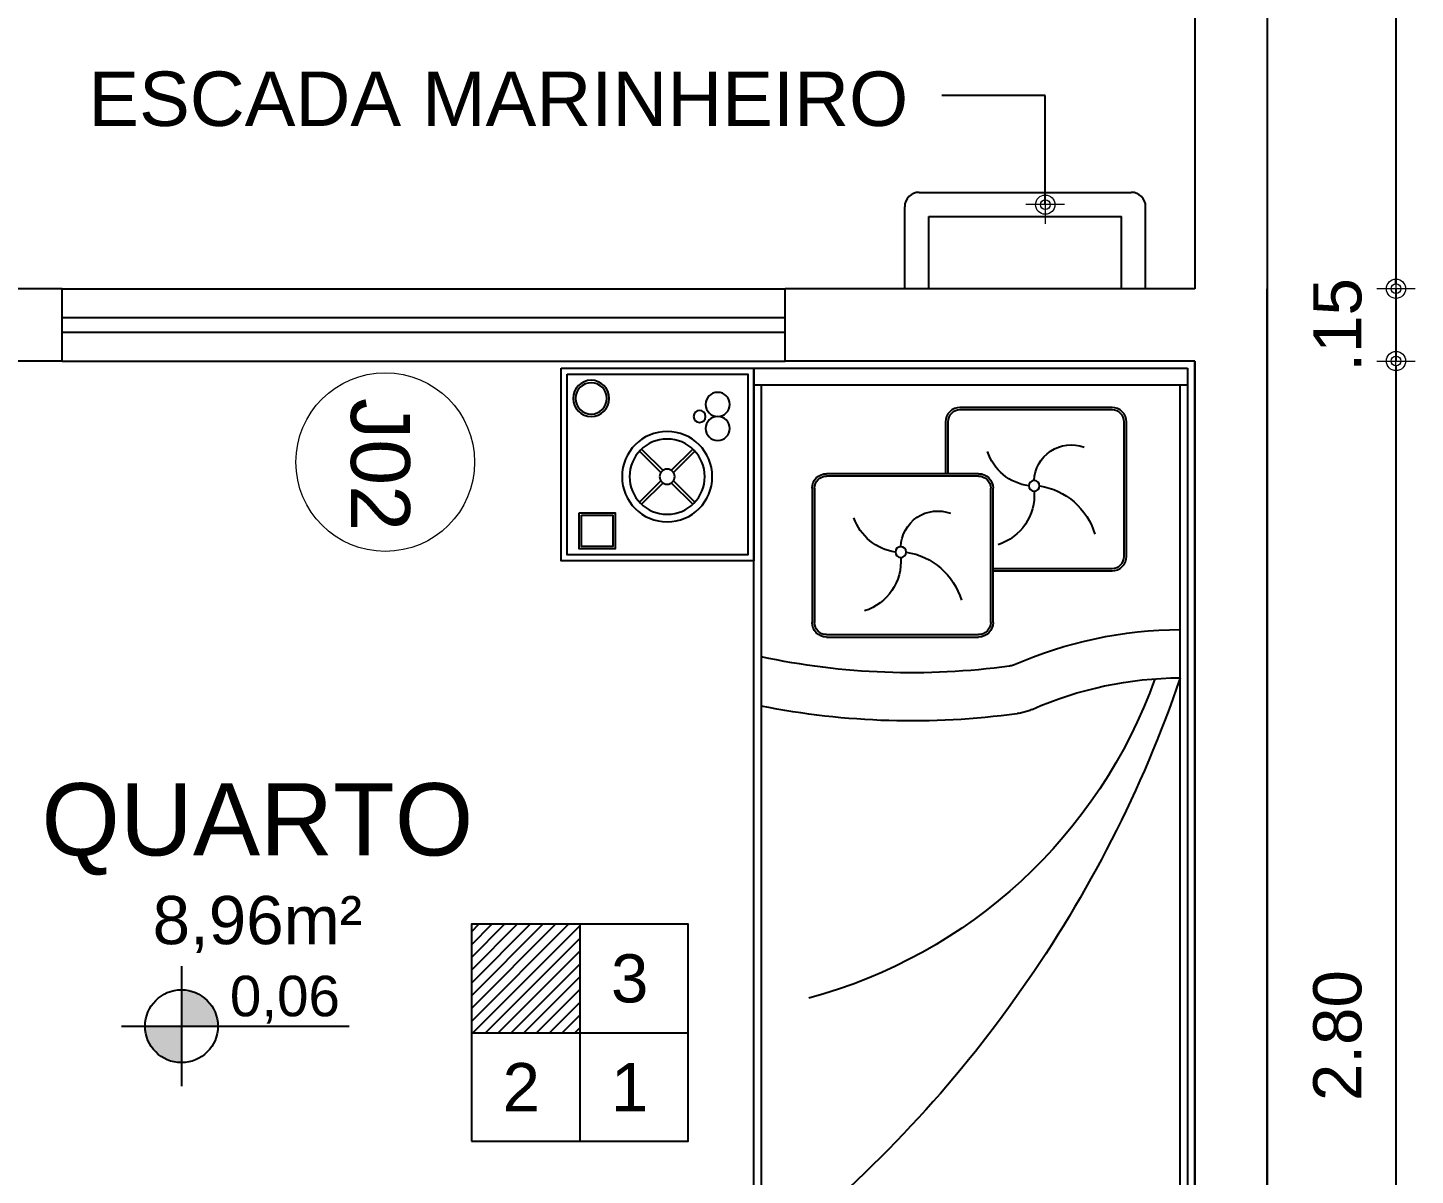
# Model space of a CAD drawing. Header units: millimetres. Extents: x 3724 to 8454, y 143 to 322.
# Drawn here: x 3733.687 to 3736.567, y 178.552 to 180.934 of the extents above; entities that cross this region are included whole.
import ezdxf
from ezdxf.enums import TextEntityAlignment as Align

# ---------------------------------------------------------------- set-up
doc = ezdxf.new("R2010")
doc.units = ezdxf.units.MM
doc.header["$LTSCALE"] = 20
for name, color, linetype in [('0-L. PISO', 4, 'Continuous'), ('0-TEXTO 01', 230, 'Continuous'), ('a-pem-m', 6, 'Continuous'), ('A-PEN-08', 8, 'Continuous'), ('A-PEN-B', 5, 'Continuous'), ('A-PEN-G', 3, 'Continuous'), ('A-PEN-Y', 2, 'Continuous'), ('L-Texto', 30, 'Continuous'), ('NIVEIS', 1, 'Continuous')]:
    doc.layers.add(name, color=color, linetype=linetype)
doc.layers.add('BLOCOS', color=4, linetype='Continuous', lineweight=9)
doc.layers.add('COTAS', color=53, linetype='Continuous', lineweight=9)
doc.styles.add('CARIMBO_DADOS', font='arial.ttf', dxfattribs={"height": 0.1})
doc.styles.add('REGUA80', font='arial.ttf', dxfattribs={"height": 1})
doc.styles.add('T20', font='PORT2', dxfattribs={"height": 0.2})
doc.styles.add('TEXT', font='arial.ttf')
doc.dimstyles.new('COTAS_EXTERNAS', dxfattribs={"dimtxt": 0.1, "dimasz": 0.01, "dimexe": 0, "dimexo": 0, "dimgap": 0.07, "dimtad": 1, "dimzin": 5, "dimdsep": 46, "dimtxsty": 'CARIMBO_DADOS', "dimblk1": 'CIRCULOS', "dimblk2": 'CIRCULOS', "dimsah": 1, "dimcen": 0, "dimse1": 1, "dimse2": 1, "dimclrd": 8, "dimclre": 8, "dimclrt": 230, "dimadec": 0, "dimazin": 0, "dimtfac": 100, "dimtix": 1, "dimtmove": 2, "dimatfit": 3, "dimldrblk": 'CIRCULOS', "dimfxl": 1, "dimtolj": 1, "dimtzin": 5, "dimarcsym": 0})

# ---------------------------------------------------------------- blocks, each defined once
blk = doc.blocks.new('MesaCanto01')
at = {"layer": 'a-pem-m'}
for points in [[(0, -0.4), (0.4, -0.4), (0.4, 0), (0, 0)], [(0.0125, -0.3875), (0.3875, -0.3875), (0.3875, -0.0125), (0.0125, -0.0125)], [(0.0425, -0.095), (0.1075, -0.095), (0.1075, -0.03), (0.0425, -0.03)]]:
    blk.add_lwpolyline(points, close=True, dxfattribs=at)
for points in [[(0.0375, -0.1), (0.1125, -0.1), (0.1125, -0.025), (0.0375, -0.025), (0.0375, -0.1)], [(0.2072, -0.1664), (0.1628, -0.122)], [(0.2116, -0.162), (0.1672, -0.1176)], [(0.2288, -0.162), (0.2732, -0.1176)], [(0.2332, -0.1664), (0.2776, -0.122)], [(0.1628, -0.228), (0.2072, -0.1836)], [(0.1672, -0.2324), (0.2116, -0.188)], [(0.2732, -0.2324), (0.2288, -0.188)], [(0.2776, -0.228), (0.2332, -0.1836)]]:
    blk.add_lwpolyline(points, dxfattribs=at)
for centre, radius in [((0.2202, -0.175), 0.0937), ((0.2202, -0.175), 0.0781), ((0.2202, -0.175), 0.0156), ((0.325, -0.275), 0.025), ((0.2875, -0.3), 0.0125), ((0.0625, -0.3375), 0.0375), ((0.0625, -0.3375), 0.0325), ((0.325, -0.325), 0.025)]:
    blk.add_circle(centre, radius, dxfattribs=at)
blk = doc.blocks.new('camaa')
at = {"layer": 'a-pem-m'}
for p, q in [((2260.0839, 286.5233), (2260.0839, 285.6233)), ((2261.9839, 286.5233), (2260.0839, 286.5233)), ((2260.1189, 285.6233), (2260.1189, 286.5233)), ((2261.9489, 286.5233), (2261.9489, 285.6233)), ((2261.9839, 285.6233), (2261.9839, 286.5233)), ((2260.1189, 286.5083), (2261.9489, 286.5083)), ((2261.2679, 286.1742), (2261.2745, 286.197)), ((2261.4561, 286.1198), (2261.7351, 286.1198)), ((2261.4561, 286.1148), (2261.7351, 286.1148)), ((2261.4261, 285.7742), (2261.4261, 286.0898)), ((2261.4311, 285.7742), (2261.4311, 286.0898)), ((2261.7601, 286.0898), (2261.7601, 285.7742)), ((2261.7651, 286.0898), (2261.7651, 285.7742)), ((2261.7351, 285.7492), (2261.4561, 285.7492)), ((2261.7351, 285.7442), (2261.4561, 285.7442)), ((2260.0839, 285.6233), (2261.9839, 285.6233)), ((2261.9489, 285.6383), (2260.1189, 285.6383))]:
    blk.add_line(p, q, dxfattribs=at)
for points in [[(2261.5635, 286.1198), (2261.5635, 286.3667, -0.414214), (2261.5935, 286.3967), (2261.8725, 286.3967, -0.414214), (2261.9025, 286.3667), (2261.9025, 286.0511, -0.414214), (2261.8725, 286.0211), (2261.7651, 286.0211)], [(2261.5685, 286.1198), (2261.5685, 286.3667, -0.414214), (2261.5935, 286.3917), (2261.8725, 286.3917, -0.414214), (2261.8975, 286.3667), (2261.8975, 286.0511, -0.414214), (2261.8725, 286.0261), (2261.7651, 286.0261)]]:
    blk.add_lwpolyline(points, format="xyb", dxfattribs=at)
for centre in [(2261.7398, 286.2052), (2261.6024, 285.9282)]:
    blk.add_circle(centre, 0.0111, dxfattribs=at)
for centre, radius, start, end in [((2262.1844, 284.052), 2.5969, 108.9434, 141.1236), ((2260.5769, 286.5105), 0.7645, 336.1133, 359.8546), ((2260.5769, 286.5105), 0.8645, 336.2348, 359.8546), ((2261.6952, 285.4623), 1.0552, 109.7055, 164.8879), ((2261.5993, 286.1947), 0.1421, 8.7114, 73.4297), ((2261.7481, 286.282), 0.0769, 272.1442, 20.1463), ((2261.3033, 286.1888), 0.03, 156.1133, 163.9988), ((2261.7207, 286.0972), 0.1082, 85.7662, 162.2456), ((2262.8484, 285.951), 1.5965, 172.1145, 191.2963), ((2261.2968, 286.1659), 0.03, 163.9988, 172.1145), ((2261.8445, 286.2082), 0.1056, 187.7057, 251.573), ((2262.8484, 285.951), 1.4965, 172.2011, 192.0621), ((2261.3955, 286.15), 0.03, 156.2348, 172.2011), ((2261.4561, 286.0898), 0.03, 90, 180), ((2261.4561, 286.0898), 0.025, 90, 180), ((2261.7351, 286.0898), 0.03, 0, 90), ((2261.7351, 286.0898), 0.025, 0, 90), ((2261.4619, 285.9178), 0.1421, 8.7114, 73.4297), ((2261.6107, 286.0051), 0.0769, 272.1442, 20.1463), ((2261.5833, 285.8203), 0.1082, 85.7662, 162.2456), ((2261.7071, 285.9313), 0.1056, 187.7057, 251.573), ((2261.4561, 285.7742), 0.03, 180, 270), ((2261.4561, 285.7742), 0.025, 180, 270), ((2261.7351, 285.7742), 0.025, 270, 0), ((2261.7351, 285.7742), 0.03, 270, 0)]:
    blk.add_arc(centre, radius, start, end, dxfattribs=at)
blk = doc.blocks.new('CIRCULOS')
at = {"layer": 'COTAS'}
for p, q in [((0, 4), (0, -4)), ((-4, 0), (4, 0))]:
    blk.add_line(p, q, dxfattribs=at)
for radius in [2, 1]:
    blk.add_circle((0, 0), radius, dxfattribs=at)
blk = doc.blocks.new('*D131')
at = {"layer": 'A-PEN-08', "color": 8, "lineweight": -2, "ltscale": 0.05}
blk.add_line((3732.9191, 183.1008), (3736.0991, 183.1008), dxfattribs=at)
at = {"layer": 'Defpoints', "color": 0, "ltscale": 0.05}
for p in [(3736.1091, 183.392), (3736.1091, 183.1008), (3732.9091, 180.242)]:
    blk.add_point(p, dxfattribs=at)
at = {"layer": 'A-PEN-08', "color": 8, "lineweight": -2, "ltscale": 0.05, "xscale": 0.01, "yscale": 0.01, "zscale": 0.01, "rotation": 180}
blk.add_blockref('CIRCULOS', (3732.9091, 183.1008), dxfattribs=at)
at = {"layer": 'A-PEN-08', "color": 8, "lineweight": -2, "ltscale": 0.05, "xscale": 0.01, "yscale": 0.01, "zscale": 0.01}
blk.add_blockref('CIRCULOS', (3736.1091, 183.1008), dxfattribs=at)
at = {"layer": 'A-PEN-08', "color": 230, "ltscale": 0.05, "insert": (3734.5091, 183.2218), "char_height": 0.1, "attachment_point": 5, "style": 'CARIMBO_DADOS'}
blk.add_mtext('\\A1;3.20', dxfattribs=at)
blk = doc.blocks.new('*D134')
at = {"layer": 'A-PEN-08', "color": 8, "lineweight": -2, "ltscale": 0.05}
blk.add_line((3736.5267, 183.382), (3736.5267, 180.402), dxfattribs=at)
at = {"layer": 'Defpoints', "color": 0, "ltscale": 0.05}
for p in [(3736.1091, 183.392), (3736.1091, 180.392), (3736.5267, 180.392)]:
    blk.add_point(p, dxfattribs=at)
at = {"layer": 'A-PEN-08', "color": 8, "lineweight": -2, "ltscale": 0.05, "xscale": 0.01, "yscale": 0.01, "zscale": 0.01}
for p, rotation in [((3736.5267, 183.392), 90), ((3736.5267, 180.392), 270)]:
    blk.add_blockref('CIRCULOS', p, dxfattribs=dict(at, rotation=rotation))
at = {"layer": 'A-PEN-08', "color": 230, "ltscale": 0.05, "insert": (3736.4056, 181.892), "char_height": 0.1, "attachment_point": 5, "rotation": 90, "style": 'CARIMBO_DADOS'}
blk.add_mtext('\\A1;3.00', dxfattribs=at)
blk = doc.blocks.new('*D135')
at = {"layer": 'A-PEN-08', "color": 8, "lineweight": -2, "ltscale": 0.05}
for p, q in [((3736.5267, 180.402), (3736.5267, 180.412)), ((3736.5267, 180.392), (3736.5267, 180.242)), ((3736.5267, 180.232), (3736.5267, 180.222))]:
    blk.add_line(p, q, dxfattribs=at)
at = {"layer": 'Defpoints', "color": 0, "ltscale": 0.05}
for p in [(3736.1091, 180.392), (3736.1091, 180.242), (3736.5267, 180.242)]:
    blk.add_point(p, dxfattribs=at)
at = {"layer": 'A-PEN-08', "color": 8, "lineweight": -2, "ltscale": 0.05, "xscale": 0.01, "yscale": 0.01, "zscale": 0.01}
for p, rotation in [((3736.5267, 180.392), 270), ((3736.5267, 180.242), 90)]:
    blk.add_blockref('CIRCULOS', p, dxfattribs=dict(at, rotation=rotation))
at = {"layer": 'A-PEN-08', "color": 230, "ltscale": 0.05, "insert": (3736.4056, 180.317), "char_height": 0.1, "attachment_point": 5, "rotation": 90, "style": 'CARIMBO_DADOS'}
blk.add_mtext('\\A1;.15', dxfattribs=at)
blk = doc.blocks.new('*D136')
at = {"layer": 'A-PEN-08', "color": 8, "lineweight": -2, "ltscale": 0.05}
blk.add_line((3736.5267, 180.232), (3736.5267, 177.452), dxfattribs=at)
at = {"layer": 'Defpoints', "color": 0, "ltscale": 0.05}
for p in [(3736.1091, 180.242), (3736.1091, 177.442), (3736.5267, 177.442)]:
    blk.add_point(p, dxfattribs=at)
at = {"layer": 'A-PEN-08', "color": 8, "lineweight": -2, "ltscale": 0.05, "xscale": 0.01, "yscale": 0.01, "zscale": 0.01}
for p, rotation in [((3736.5267, 180.242), 90), ((3736.5267, 177.442), 270)]:
    blk.add_blockref('CIRCULOS', p, dxfattribs=dict(at, rotation=rotation))
at = {"layer": 'A-PEN-08', "color": 230, "ltscale": 0.05, "insert": (3736.4056, 178.842), "char_height": 0.1, "attachment_point": 5, "rotation": 90, "style": 'CARIMBO_DADOS'}
blk.add_mtext('\\A1;2.80', dxfattribs=at)
blk = doc.blocks.new('cotas')
at = {"layer": 'L-Texto'}
h = blk.add_hatch(color=6, dxfattribs=at)
h.paths.add_polyline_path([(0.135, 0, 0.414214), (0, 0.135), (0, 0)])
h.paths.add_polyline_path([(0, 0), (-0.135, 0, 0.414214), (0, -0.135)])
for p, q in [((0, 0.2226), (0, -0.2226)), ((-0.2226, 0), (0.621, 0))]:
    blk.add_line(p, q, dxfattribs=at)
blk.add_circle((0, 0), 0.135, dxfattribs=at)
at = {"layer": 'L-Texto', "color": 6, "style": 'T20'}
blk.add_attdef('COTA', (0.1674, 0.0378), '', height=0.15, dxfattribs=at)

msp = doc.modelspace()

# ---------------------------------------------------------------- hatches: boundary and pattern name
h = msp.add_hatch()
h.set_pattern_fill('ANSI31', color=230, scale=0.15, style=0)
h.set_pattern_definition([(45, (1200.064608, -553.291836), (-0.01325825215, 0.01325825215), [])])
h.paths.add_polyline_path([(3734.6079, 179.073), (3734.6079, 178.848), (3734.8329, 178.848), (3734.8329, 179.073)])

# ---------------------------------------------------------------- linework, layer by layer
at = {"color": 230}
for p, q in [((3734.8329, 179.073), (3734.8329, 178.623)), ((3734.6079, 178.848), (3735.0579, 178.848))]:
    msp.add_line(p, q, dxfattribs=at)
msp.add_lwpolyline([(3734.6079, 178.623), (3735.0579, 178.623), (3735.0579, 179.073), (3734.6079, 179.073)], close=True, dxfattribs=at)
at = {"layer": '0-L. PISO', "color": 6, "ltscale": 0.05}
for p, q in [((3735.5372, 180.592), (3735.9772, 180.592)), ((3735.5072, 180.392), (3735.5072, 180.562)), ((3736.0072, 180.392), (3736.0072, 180.562)), ((3735.5572, 180.542), (3735.9572, 180.542)), ((3735.5572, 180.392), (3735.5572, 180.542)), ((3735.9572, 180.392), (3735.9572, 180.542))]:
    msp.add_line(p, q, dxfattribs=at)
for centre, start, end in [((3735.5372, 180.562), 90, 180), ((3735.9772, 180.562), 0, 90)]:
    msp.add_arc(centre, 0.03, start, end, dxfattribs=at)
at = {"layer": 'A-PEN-B', "ltscale": 0.05}
for p, q in [((3736.2591, 183.542), (3736.2591, 158.542)), ((3736.1091, 183.392), (3736.1091, 180.392)), ((3733.7591, 180.392), (3732.6591, 180.392)), ((3733.7591, 180.242), (3733.7591, 180.392)), ((3736.1091, 180.392), (3735.2591, 180.392)), ((3735.2591, 180.242), (3735.2591, 180.392)), ((3736.2591, 177.442), (3736.2591, 180.392)), ((3733.7591, 180.242), (3732.9091, 180.242)), ((3736.1091, 180.242), (3735.2591, 180.242)), ((3736.1091, 177.442), (3736.1091, 180.242)), ((3736.1091, 180.242), (3736.1091, 177.442))]:
    msp.add_line(p, q, dxfattribs=at)
at = {"layer": 'A-PEN-G', "ltscale": 0.05}
for p, q in [((3733.7591, 180.392), (3735.2591, 180.392)), ((3733.7591, 180.332), (3735.2591, 180.332)), ((3733.7591, 180.302), (3735.2591, 180.302)), ((3733.7591, 180.242), (3735.2591, 180.242))]:
    msp.add_line(p, q, dxfattribs=at)
at = {"layer": 'BLOCOS'}
msp.add_circle((3734.4293, 180.0322), 0.1854, dxfattribs=at)

# ---------------------------------------------------------------- block references
at = {"xscale": -1}
for name, p, rotation in [('MesaCanto01', (3734.7941, 179.827), 180), ('camaa', (3449.5708, -2081.7569), 270)]:
    msp.add_blockref(name, p, dxfattribs=dict(at, rotation=rotation))
at = {"layer": 'NIVEIS', "color": 1}
ref = msp.add_blockref('cotas', (3734.0064, 178.8615), dxfattribs=dict(at, xscale=0.5599999999976717, yscale=0.5599999999994907, zscale=0.5599999999994907))
ref.add_attrib('COTA', '0,06', (3734.1069, 178.8822), dxfattribs={"color": 1, "height": 0.084, "style": 'TEXT'})

# ---------------------------------------------------------------- texts
at = {"color": 230, "attachment_point": 5, "style": 'CARIMBO_DADOS'}
for s, insert, char_height in [('QUARTO', (3734.1639, 179.2703), 0.15), ('8,96m²', (3734.1639, 179.0725), 0.1), ('3', (3734.9365, 178.9601), 0.1), ('2', (3734.7115, 178.7351), 0.1), ('1', (3734.9365, 178.7351), 0.1)]:
    msp.add_mtext(s, dxfattribs=dict(at, insert=insert, char_height=char_height))
at = {"layer": '0-TEXTO 01', "color": 230, "insert": (3735.5145, 180.8428), "char_height": 0.113, "width": 1.740305, "attachment_point": 3, "style": 'CARIMBO_DADOS'}
msp.add_mtext('\\A1;ESCADA MARINHEIRO', dxfattribs=at)
at = {"layer": 'BLOCOS', "style": 'REGUA80'}
msp.add_text('J02', height=0.12256, rotation=270, dxfattribs=at).set_placement((3734.358, 180.0272), align=Align.CENTER)

# ---------------------------------------------------------------- dimensions: what is measured, and where the dimension line sits
at = {"layer": 'A-PEN-08', "ltscale": 0.05}
for base, p1, p2, angle, picture, middle in [((3736.5267, 180.392), (3736.1091, 183.392), (3736.1091, 180.392), 270, '*D134', (3736.4056, 181.892)), ((3736.1091, 183.1008), (3732.9091, 180.242), (3736.1091, 183.392), 0, '*D131', (3734.5091, 183.2218)), ((3736.5267, 180.242), (3736.1091, 180.392), (3736.1091, 180.242), 270, '*D135', (3736.4056, 180.317)), ((3736.5267, 177.442), (3736.1091, 180.242), (3736.1091, 177.442), 270, '*D136', (3736.4056, 178.842))]:
    dim = msp.add_linear_dim(base=base, p1=p1, p2=p2, angle=angle, dimstyle='COTAS_EXTERNAS', override={"dimfxl": 0, "dimfxlon": 1, "dimarcsym": 1}, dxfattribs=at)
    dim.commit()
    dim.dimension.update_dxf_attribs({"geometry": picture, "text_midpoint": middle})

# ---------------------------------------------------------------- leaders
at = {"layer": 'A-PEN-Y', "annotation_type": 0, "has_hookline": 1, "hookline_direction": 1, "text_width": 1.6821}
msp.add_leader([(3735.7989, 180.5665), (3735.7989, 180.7928), (3735.5845, 180.7928)], dimstyle='COTAS_EXTERNAS', override={"dimgap": 0.07, "dimtad": 0, "dimfxl": 0, "dimfxlon": 1, "dimarcsym": 1}, dxfattribs=at)

doc.saveas('drawing.dxf')
